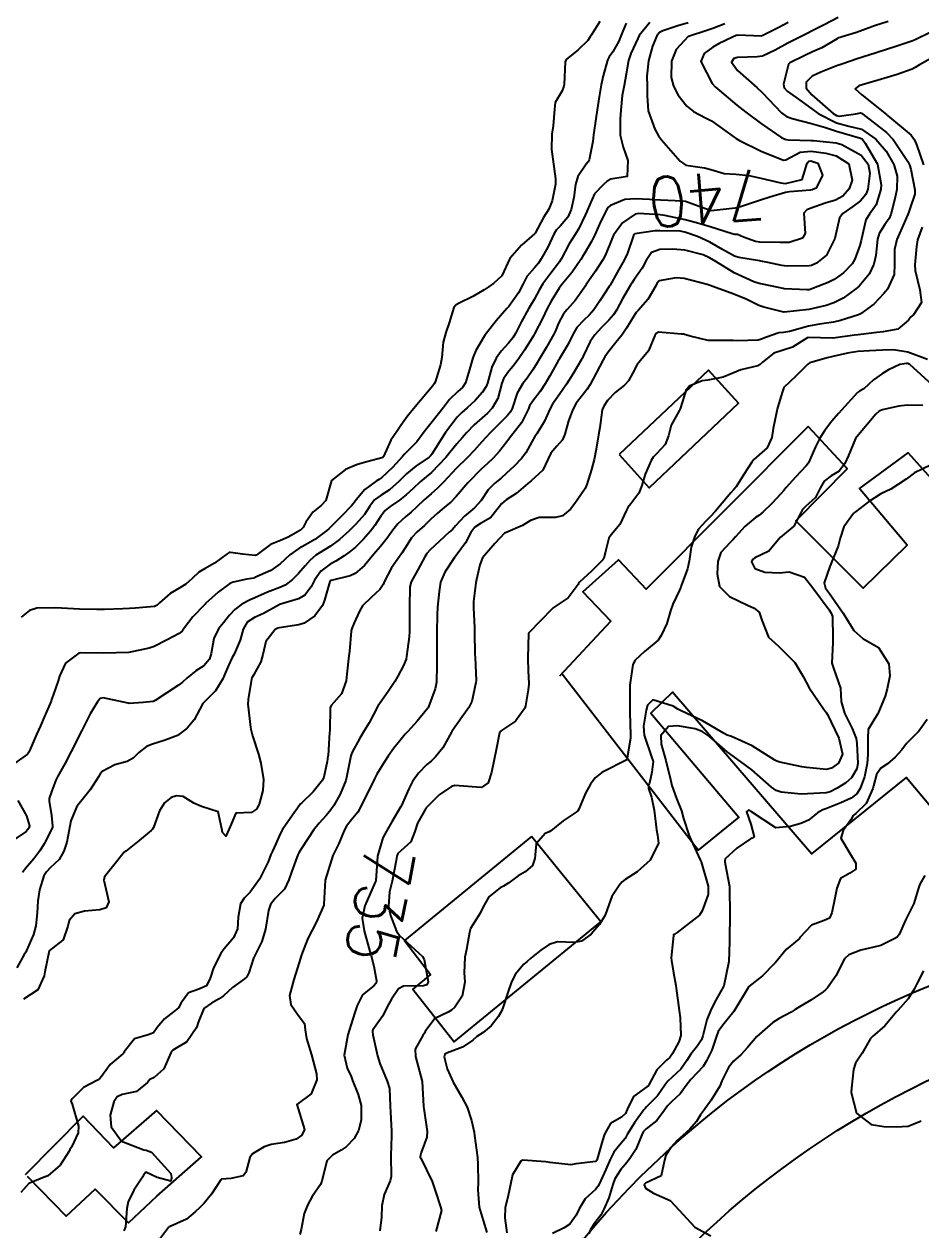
# Model space of a CAD drawing. Header units: metres. Extents: x 286371 to 293043, y 7462578 to 7466404.
# Drawn here: x 291730.6 to 291802.4, y 7462829.7 to 7462926.3 of the extents above; entities that cross this region are included whole.
import ezdxf
from ezdxf.enums import TextEntityAlignment as Align

# ---------------------------------------------------------------- set-up
doc = ezdxf.new("R2010")
doc.units = ezdxf.units.M
doc.header["$MEASUREMENT"] = 0
for name, color, linetype in [('Cotas', 45, 'Continuous'), ('Curvas de Nivel 1m', 11, 'Continuous'), ('Curvas de Nivel 5m', 15, 'Continuous'), ('Edificações', 30, 'Continuous'), ('Vias primárias', 230, 'Continuous')]:
    doc.layers.add(name, color=color, linetype=linetype)
doc.styles.add('Style-STANDARD', font='STANDARD.shx')

msp = doc.modelspace()

# ---------------------------------------------------------------- linework, layer by layer
at = {"layer": 'Curvas de Nivel 1m', "flags": 128}
for points, elevation in [([(291778.795, 7462926.347), (291778.407, 7462925.384), (291778.208, 7462924.916), (291777.724, 7462924.073), (291777.445, 7462923.673), (291777.317, 7462923.4), (291776.962, 7462922.138), (291776.799, 7462921.408), (291776.632, 7462920.448), (291776.48, 7462919.412), (291776.363, 7462918.694), (291776.19, 7462917.416), (291776.137, 7462916.896), (291775.841, 7462915.421), (291775.753, 7462915.261), (291775.589, 7462915.076), (291774.926, 7462914.082), (291774.759, 7462913.437), (291774.6, 7462912.387), (291774.404, 7462911.441), (291774.139, 7462910.831), (291773.514, 7462910.1), (291773.197, 7462909.771), (291773.006, 7462909.462), (291772.523, 7462908.434), (291772.009, 7462907.476), (291771.796, 7462907.153), (291771.463, 7462906.771), (291770.861, 7462906.085), (291770.55, 7462905.498), (291770.173, 7462904.763), (291769.416, 7462903.671), (291769.34, 7462903.591), (291769.259, 7462903.517), (291768.398, 7462902.531), (291767.628, 7462901.541), (291767.526, 7462901.399), (291767.379, 7462901.18), (291766.76, 7462900.157), (291766.514, 7462899.557), (291766.262, 7462898.639), (291765.941, 7462897.565), (291765.699, 7462897.188), (291765.313, 7462896.856), (291764.653, 7462896.235), (291764.177, 7462895.591), (291763.276, 7462894.436), (291762.638, 7462893.624), (291762.05, 7462892.835), (291761.24, 7462892.028), (291761.047, 7462891.837), (291760.891, 7462891.65), (291760.103, 7462890.779), (291759.208, 7462889.953), (291759.049, 7462889.834), (291758.777, 7462889.681), (291757.878, 7462889.01), (291757.181, 7462888.198), (291756.978, 7462887.906), (291756.812, 7462887.71), (291756.011, 7462886.872), (291755.148, 7462886.026), (291755.001, 7462885.882), (291754.84, 7462885.739), (291753.868, 7462885.019), (291753.126, 7462884.576), (291752.609, 7462884.285), (291751.889, 7462883.783), (291751.483, 7462883.414), (291751.103, 7462883.061), (291750.353, 7462882.547), (291749.086, 7462881.961), (291748.981, 7462881.931), (291748.435, 7462881.834), (291747.331, 7462881.6), (291747.079, 7462881.492), (291746.149, 7462880.787), (291745.137, 7462879.883), (291745.099, 7462879.838), (291745.053, 7462879.796), (291744.1, 7462878.836), (291743.424, 7462877.908), (291743.259, 7462877.672), (291743.018, 7462877.5), (291741.992, 7462876.947), (291741.002, 7462876.452), (291740.622, 7462876.327), (291738.994, 7462875.974), (291736.992, 7462875.903), (291735.106, 7462875.93), (291734.992, 7462875.912), (291733.925, 7462875.115), (291733.444, 7462874.067), (291733.338, 7462873.689), (291732.941, 7462872.562), (291732.808, 7462872.205), (291732.759, 7462872.077), (291732.21, 7462870.79), (291731.904, 7462870.089), (291731.597, 7462869.39), (291731.04, 7462868.102), (291730.988, 7462867.986), (291730.87, 7462867.826), (291729.862, 7462867.116)], 742), ([(291791.763, 7462926.416), (291790.959, 7462925.984), (291789.746, 7462925.358), (291789.622, 7462925.33), (291787.746, 7462925.384), (291787.622, 7462925.361), (291787.313, 7462925.241), (291786.256, 7462924.737), (291785.732, 7462924.431), (291785.057, 7462923.941), (291784.785, 7462923.278), (291785.688, 7462921.523), (291785.933, 7462921.261), (291787.663, 7462919.802), (291788.385, 7462919.223), (291789.64, 7462918.29), (291791.258, 7462917.18), (291791.622, 7462917.034), (291791.771, 7462917.023), (291793.621, 7462916.964), (291793.808, 7462916.955), (291795.619, 7462916.773), (291796.078, 7462916.647), (291797.605, 7462915.799), (291798.178, 7462915.076), (291798.302, 7462914.355), (291798.144, 7462913.076), (291797.99, 7462912.645), (291797.55, 7462912.13), (291796.962, 7462911.674), (291796.141, 7462911.105), (291795.876, 7462910.762), (291795.504, 7462909.114), (291794.83, 7462907.778), (291794.043, 7462907.136), (291793.648, 7462906.965), (291793.471, 7462906.928), (291791.732, 7462906.909), (291791.47, 7462906.927), (291791.256, 7462906.964), (291790.149, 7462907.201), (291789.573, 7462907.31), (291789.476, 7462907.329), (291787.829, 7462907.587), (291787.481, 7462907.701), (291786.504, 7462908.244), (291785.497, 7462908.827), (291784.508, 7462909.289), (291783.509, 7462909.627), (291783.124, 7462909.696), (291781.51, 7462909.743), (291781.128, 7462909.722), (291779.506, 7462909.481), (291779.43, 7462909.44), (291779.386, 7462909.366), (291778.908, 7462907.948), (291778.65, 7462907.377), (291778.219, 7462906.627), (291777.508, 7462905.393), (291777.486, 7462905.351), (291777.442, 7462905.282), (291776.7, 7462904.131), (291776.203, 7462903.413), (291775.839, 7462902.987), (291775.401, 7462902.573), (291774.844, 7462901.981), (291774.532, 7462901.437), (291774.159, 7462900.656), (291773.431, 7462899.453), (291773.399, 7462899.409), (291773.352, 7462899.32), (291772.687, 7462898.111), (291772.309, 7462897.47), (291771.912, 7462896.879), (291771.303, 7462896.056), (291771.075, 7462895.71), (291770.973, 7462895.489), (291770.41, 7462894.365), (291769.757, 7462893.507), (291769.534, 7462893.236), (291769.254, 7462892.844), (291768.669, 7462892.097), (291768.159, 7462891.531), (291767.684, 7462891.081), (291767.221, 7462890.661), (291766.131, 7462889.566), (291765.187, 7462888.462), (291764.761, 7462888.011), (291764.266, 7462887.598), (291763.662, 7462887.111), (291763.159, 7462886.634), (291762.644, 7462886.13), (291762.071, 7462885.631), (291761.618, 7462885.156), (291761.125, 7462884.374), (291760.848, 7462883.919), (291760.658, 7462883.651), (291760.019, 7462882.737), (291759.461, 7462881.669), (291759.34, 7462881.41), (291759.071, 7462881.025), (291758.38, 7462880.362), (291757.705, 7462879.695), (291757.446, 7462879.29), (291757.024, 7462878.34), (291756.832, 7462877.893), (291756.787, 7462877.708), (291756.656, 7462876.043), (291756.606, 7462875.71), (291756.434, 7462874.241), (291756.385, 7462873.713), (291756.008, 7462872.648), (291755.18, 7462871.731), (291755.118, 7462871.534), (291755.067, 7462869.732), (291755.06, 7462869.563), (291754.932, 7462867.733), (291754.926, 7462867.671), (291754.857, 7462867.235), (291754.59, 7462865.986), (291754.481, 7462865.74), (291753.755, 7462864.815), (291752.806, 7462863.909), (291752.73, 7462863.841), (291752.675, 7462863.766), (291751.896, 7462862.669), (291751.295, 7462861.787), (291751.114, 7462861.444), (291750.757, 7462860.643), (291750.482, 7462860.065), (291750.368, 7462859.8), (291750.139, 7462859.21), (291749.445, 7462857.82), (291748.698, 7462856.789), (291748.227, 7462856.305), (291747.914, 7462855.846), (291747.751, 7462854.765), (291747.687, 7462853.849), (291747.376, 7462853.121), (291746.63, 7462852.244), (291746.457, 7462852.037), (291746.363, 7462851.868), (291745.774, 7462850.71), (291745.511, 7462849.881), (291745.194, 7462849.276), (291744.581, 7462849.022), (291743.762, 7462848.721), (291743.173, 7462847.915), (291742.956, 7462847.52), (291742.553, 7462847.203), (291741.837, 7462846.643), (291741.267, 7462845.943), (291740.949, 7462845.527), (291740.525, 7462845.349), (291739.444, 7462845.047), (291738.612, 7462843.983), (291738.574, 7462843.912), (291738.502, 7462843.844), (291737.498, 7462842.991), (291736.799, 7462842.01), (291736.65, 7462841.833), (291736.47, 7462841.717), (291735.362, 7462841.13), (291734.447, 7462840.234), (291734.358, 7462840.133), (291734.339, 7462840.046), (291734.44, 7462839.794), (291734.951, 7462838.036), (291734.927, 7462837.516), (291734.389, 7462836.35), (291734.264, 7462836.168), (291734.201, 7462836.047), (291733.499, 7462834.925), (291732.494, 7462834.072), (291732.406, 7462834.021), (291732.353, 7462834.005), (291730.987, 7462833.448), (291730.333, 7462832.729)], 738), ([(291776.689, 7462926.487), (291776.015, 7462925.421), (291775.92, 7462925.252), (291775.745, 7462924.971), (291774.953, 7462924.213), (291773.996, 7462923.45), (291773.907, 7462923.265), (291773.842, 7462921.452), (291773.82, 7462921.315), (291773.676, 7462920.939), (291773.115, 7462920.01), (291773.066, 7462919.463), (291772.954, 7462918.145), (291772.858, 7462917.466), (291772.837, 7462916.235), (291772.919, 7462915.465), (291773.15, 7462913.881), (291773.133, 7462913.461), (291772.879, 7462912.129), (291772.614, 7462911.468), (291772.189, 7462910.809), (291771.505, 7462909.54), (291771.484, 7462909.505), (291771.461, 7462909.485), (291770.417, 7462908.573), (291769.498, 7462907.514), (291769.491, 7462907.497), (291769.473, 7462907.453), (291768.838, 7462906.139), (291768.219, 7462905.533), (291767.752, 7462905.227), (291767.436, 7462905.017), (291766.515, 7462904.471), (291765.42, 7462903.949), (291765.188, 7462903.808), (291765.018, 7462903.58), (291764.624, 7462902.358), (291764.363, 7462901.59), (291764.16, 7462900.804), (291764.032, 7462899.594), (291763.933, 7462899.008), (291763.499, 7462897.602), (291763.438, 7462897.487), (291763.32, 7462897.323), (291761.906, 7462895.632), (291761.283, 7462894.898), (291760.768, 7462894.156), (291760.44, 7462893.657), (291759.958, 7462892.96), (291759.364, 7462891.672), (291759.313, 7462891.593), (291759.232, 7462891.546), (291757.754, 7462891.168), (291757.223, 7462890.992), (291756.323, 7462890.613), (291755.204, 7462889.734), (291754.771, 7462888.15), (291754.386, 7462887.746), (291753.727, 7462887.195), (291753.154, 7462886.403), (291752.947, 7462885.968), (291752.721, 7462885.771), (291751.73, 7462885.19), (291751.131, 7462884.935), (291750.329, 7462884.604), (291749.272, 7462883.822), (291749.183, 7462883.753), (291749.113, 7462883.734), (291748.074, 7462883.84), (291747.116, 7462883.985), (291747.008, 7462883.964), (291746.872, 7462883.858), (291745.849, 7462883.127), (291745.096, 7462882.687), (291744.592, 7462882.391), (291744.056, 7462881.9), (291743.55, 7462881.434), (291743.072, 7462881.138), (291742.289, 7462880.703), (291741.441, 7462879.939), (291741.244, 7462879.749), (291741.05, 7462879.664), (291739.49, 7462879.526), (291739.047, 7462879.489), (291738.518, 7462879.457), (291737.045, 7462879.412), (291736.435, 7462879.406), (291735.045, 7462879.444), (291733.606, 7462879.506), (291733.046, 7462879.547), (291731.611, 7462879.531), (291731.042, 7462879.334), (291730.355, 7462878.794)], 743), ([(291780.689, 7462926.418), (291779.849, 7462925.362), (291779.741, 7462925.141), (291779.169, 7462923.926), (291778.981, 7462923.375), (291778.806, 7462922.269), (291778.655, 7462921.38), (291778.494, 7462920.56), (291778.368, 7462919.384), (291778.318, 7462918.71), (291778.318, 7462917.384), (291778.551, 7462916.439), (291778.933, 7462915.374), (291778.87, 7462914.079), (291777.571, 7462913.879), (291777.271, 7462913.696), (291776.953, 7462913.404), (291776.276, 7462912.691), (291775.716, 7462911.422), (291775.665, 7462911.289), (291775.527, 7462910.984), (291775.018, 7462909.925), (291774.712, 7462909.436), (291774.241, 7462908.695), (291773.611, 7462907.452), (291773.557, 7462907.369), (291773.471, 7462907.26), (291772.678, 7462906.244), (291772.135, 7462905.474), (291771.871, 7462905.044), (291771.425, 7462904.238), (291771.147, 7462903.759), (291770.984, 7462903.491), (291770.421, 7462902.477), (291769.93, 7462901.506), (291769.728, 7462901.16), (291769.372, 7462900.727), (291768.8, 7462900.085), (291768.401, 7462899.529), (291768.054, 7462898.823), (291767.689, 7462897.539), (291767.596, 7462897.264), (291767.313, 7462896.823), (291766.713, 7462896.143), (291766.082, 7462895.563), (291765.659, 7462895.198), (291765.283, 7462894.809), (291764.331, 7462893.593), (291763.238, 7462891.86), (291763.141, 7462891.71), (291763.036, 7462891.617), (291761.966, 7462890.89), (291761.213, 7462890.265), (291760.9, 7462889.957), (291760.6, 7462889.654), (291759.859, 7462889), (291759.188, 7462888.572), (291758.663, 7462888.201), (291758.277, 7462887.688), (291757.845, 7462887.014), (291757.152, 7462886.238), (291756.884, 7462885.973), (291756.627, 7462885.712), (291755.854, 7462885.003), (291755.125, 7462884.493), (291754.662, 7462884.201), (291753.957, 7462883.752), (291753.496, 7462883.371), (291753.101, 7462882.895), (291752.582, 7462882.282), (291752.068, 7462881.78), (291751.509, 7462881.357), (291751.075, 7462881.172), (291750.075, 7462880.803), (291749.062, 7462880.356), (291748.702, 7462880.187), (291748.039, 7462879.84), (291747.473, 7462879.423), (291747.04, 7462878.946), (291746.556, 7462878.337), (291746.164, 7462877.867), (291745.802, 7462877.083), (291745.588, 7462875.876), (291745.439, 7462875.424), (291744.979, 7462874.905), (291744.356, 7462874.511), (291743.64, 7462873.904), (291743.28, 7462873.587), (291742.953, 7462873.346), (291741.106, 7462872.121), (291740.935, 7462872.04), (291740.146, 7462871.966), (291739.017, 7462871.898), (291738.933, 7462871.904), (291738.568, 7462871.99), (291736.939, 7462872.329), (291736.683, 7462872.273), (291736.476, 7462872.021), (291735.898, 7462871.051), (291735.386, 7462870.037), (291735.227, 7462869.71), (291734.889, 7462869.059), (291734.545, 7462868.384), (291734.378, 7462868.052), (291733.857, 7462867.056), (291733.312, 7462866.067), (291733.154, 7462865.745), (291732.816, 7462864.891), (291732.613, 7462864.272), (291732.605, 7462864.077), (291732.787, 7462862.93), (291732.888, 7462862.073), (291732.873, 7462861.972), (291732.769, 7462861.736), (291732.198, 7462860.637), (291731.853, 7462860.088), (291731.371, 7462859.458), (291730.723, 7462858.677), (291730.467, 7462858.359)], 741), ([(291786.706, 7462926.304), (291785.754, 7462925.942), (291785.252, 7462925.771), (291783.781, 7462925.294), (291783.758, 7462925.28), (291782.793, 7462924.243), (291782.42, 7462923.314), (291782.393, 7462922.019), (291782.582, 7462921.316), (291782.955, 7462920.591), (291783.66, 7462919.713), (291784.192, 7462919.286), (291785.162, 7462918.789), (291785.643, 7462918.543), (291787.454, 7462917.237), (291787.622, 7462917.117), (291787.877, 7462916.973), (291789.608, 7462916.119), (291791.392, 7462915.383), (291791.598, 7462915.424), (291792.735, 7462916.03), (291793.609, 7462916.109), (291794.791, 7462915.942), (291795.604, 7462915.747), (291796.626, 7462915.099), (291796.894, 7462913.775), (291796.667, 7462913.098), (291796.154, 7462912.507), (291795.55, 7462912.197), (291794.74, 7462911.933), (291793.54, 7462911.525), (291793.267, 7462911.42), (291793.038, 7462911.152), (291793.138, 7462909.522), (291792.909, 7462909.153), (291791.862, 7462908.805), (291791.498, 7462908.787), (291791.123, 7462908.806), (291789.498, 7462908.828), (291789.164, 7462908.876), (291788.192, 7462909.231), (291787.705, 7462909.439), (291787.507, 7462909.449), (291787.277, 7462909.479), (291785.516, 7462910.054), (291784.437, 7462910.374), (291783.524, 7462910.616), (291781.898, 7462910.96), (291781.529, 7462911.005), (291779.785, 7462911.106), (291779.53, 7462911.062), (291778.515, 7462910.383), (291777.796, 7462909.39), (291777.703, 7462909.189), (291777.493, 7462908.66), (291777.116, 7462907.763), (291776.923, 7462907.403), (291776.357, 7462906.514), (291775.601, 7462905.422), (291775.537, 7462905.329), (291775.44, 7462905.176), (291774.717, 7462904.143), (291774.09, 7462903.444), (291773.783, 7462903.074), (291773.397, 7462902.328), (291773.135, 7462901.712), (291773.01, 7462901.46), (291772.412, 7462900.425), (291771.853, 7462899.477), (291771.668, 7462899.161), (291771.341, 7462898.611), (291770.887, 7462897.935), (291770.535, 7462897.496), (291770.07, 7462896.746), (291769.675, 7462895.509), (291769.553, 7462895.248), (291769.285, 7462894.931), (291768.572, 7462894.228), (291767.884, 7462893.535), (291767.589, 7462893.21), (291767.253, 7462892.823), (291766.643, 7462892.153), (291766.069, 7462891.562), (291765.221, 7462890.721), (291764.168, 7462889.6), (291763.69, 7462889.113), (291763.19, 7462888.678), (291762.623, 7462888.182), (291762.032, 7462887.632), (291761.595, 7462887.211), (291761.162, 7462886.846), (291760.528, 7462886.279), (291760.042, 7462885.661), (291759.672, 7462885.13), (291759.126, 7462884.45), (291758.761, 7462884.038), (291758.465, 7462883.684), (291757.849, 7462882.947), (291757.093, 7462882.29), (291756.697, 7462882.103), (291755.179, 7462881.733), (291755.111, 7462881.707), (291755.083, 7462881.644), (291754.655, 7462880.146), (291754.482, 7462879.743), (291753.881, 7462878.908), (291753.025, 7462878.308), (291752.609, 7462878.184), (291751.026, 7462877.935), (291750.915, 7462877.907), (291750.707, 7462877.799), (291749.958, 7462876.857), (291749.716, 7462875.814), (291749.567, 7462875.231), (291748.961, 7462874.147), (291748.843, 7462873.94), (291748.808, 7462873.827), (291748.545, 7462872.215), (291748.514, 7462871.831), (291748.725, 7462869.999), (291748.755, 7462869.827), (291748.886, 7462869.307), (291749.354, 7462867.817), (291749.552, 7462867.116), (291749.76, 7462865.811), (291749.708, 7462864.924), (291749.432, 7462863.815), (291749.201, 7462863.415), (291748.794, 7462863.159), (291747.541, 7462863.095), (291747.01, 7462861.851), (291746.765, 7462861.265), (291746.472, 7462861.562), (291746.432, 7462861.861), (291746.139, 7462863.212), (291744.8, 7462863.651), (291744.198, 7462863.904), (291743.334, 7462864.436), (291742.812, 7462864.483), (291742.385, 7462864.356), (291741.84, 7462863.939), (291741.451, 7462863.288), (291740.955, 7462861.952), (291740.89, 7462861.835), (291740.771, 7462861.72), (291739.809, 7462860.918), (291738.745, 7462860.072), (291738.689, 7462860.041), (291738.61, 7462859.986), (291737.789, 7462858.937), (291737.027, 7462858.01), (291736.992, 7462857.728), (291737.396, 7462856.004), (291737.163, 7462855.521), (291736.674, 7462855.359), (291735.445, 7462855.26), (291734.669, 7462855.045), (291734.207, 7462854.505), (291734.101, 7462854.053), (291733.723, 7462852.973), (291732.625, 7462852.109), (291732.611, 7462852.088), (291732.274, 7462850.404), (291732.203, 7462850.08), (291731.711, 7462848.953), (291730.566, 7462848.204)], 739), ([(291795.769, 7462926.802), (291794.656, 7462926.235), (291793.753, 7462925.764), (291793.343, 7462925.558), (291792.552, 7462925.162), (291792.015, 7462924.895), (291791.738, 7462924.753), (291790.72, 7462924.199), (291789.722, 7462923.729), (291789.28, 7462923.651), (291787.72, 7462923.622), (291787.43, 7462923.527), (291787.246, 7462923.241), (291787.704, 7462922.573), (291789.255, 7462921.211), (291789.678, 7462920.811), (291791.235, 7462919.181), (291791.65, 7462918.892), (291792.086, 7462918.729), (291793.642, 7462918.323), (291794.756, 7462918.009), (291795.633, 7462917.71), (291797.561, 7462917.149), (291797.625, 7462917.129), (291797.686, 7462917.084), (291797.949, 7462916.75), (291798.932, 7462915.064), (291799.223, 7462913.406), (291799.185, 7462913.06), (291798.809, 7462911.802), (291798.291, 7462911.073), (291797.999, 7462910.606), (291797.638, 7462909.082), (291797.616, 7462908.969), (291797.496, 7462908.552), (291797.099, 7462907.471), (291796.888, 7462907.093), (291796.203, 7462906.363), (291795.455, 7462905.826), (291794.978, 7462905.595), (291793.803, 7462905.139), (291793.543, 7462905.043), (291793.442, 7462905.019), (291793.305, 7462905.01), (291791.443, 7462905.091), (291791.368, 7462905.101), (291790.995, 7462905.183), (291789.707, 7462905.468), (291789.449, 7462905.521), (291789.024, 7462905.647), (291787.461, 7462906.369), (291785.988, 7462907.267), (291785.479, 7462907.573), (291784.956, 7462907.808), (291783.487, 7462908.185), (291782.54, 7462908.267), (291781.487, 7462908.227), (291780.842, 7462907.985), (291780.403, 7462907.351), (291780.083, 7462906.737), (291779.451, 7462905.822), (291779.268, 7462905.545), (291779.157, 7462905.369), (291778.518, 7462904.287), (291778.023, 7462903.385), (291777.788, 7462903.009), (291777.402, 7462902.573), (291776.817, 7462901.979), (291776.291, 7462901.411), (291775.922, 7462900.87), (291775.358, 7462899.699), (291775.272, 7462899.509), (291775.228, 7462899.426), (291774.528, 7462898.245), (291774.028, 7462897.444), (291773.739, 7462897.027), (291773.309, 7462896.423), (291772.909, 7462895.851), (291772.694, 7462895.463), (291772.258, 7462894.491), (291771.643, 7462893.479), (291771.492, 7462893.25), (291771.254, 7462892.833), (291770.767, 7462891.966), (291770.413, 7462891.497), (291769.837, 7462890.894), (291769.216, 7462890.319), (291768.791, 7462889.94), (291768.291, 7462889.528), (291767.751, 7462888.981), (291767.183, 7462888.136), (291766.656, 7462887.555), (291765.855, 7462886.879), (291765.152, 7462886.1), (291764.908, 7462885.828), (291764.637, 7462885.592), (291763.848, 7462884.885), (291763.123, 7462884.201), (291762.846, 7462883.891), (291762.672, 7462883.621), (291762.129, 7462882.593), (291761.587, 7462881.637), (291761.478, 7462881.229), (291761.447, 7462879.638), (291761.445, 7462879.231), (291761.458, 7462877.638), (291761.435, 7462877.211), (291761.227, 7462875.641), (291761.179, 7462875.443), (291760.973, 7462874.932), (291760.528, 7462874.083), (291760.274, 7462873.655), (291759.752, 7462872.852), (291758.924, 7462871.674), (291758.24, 7462870.349), (291757.827, 7462869.69), (291757.47, 7462869.111), (291756.868, 7462867.978), (291756.787, 7462867.784), (291756.765, 7462867.706), (291756.452, 7462866.098), (291756.353, 7462865.712), (291755.907, 7462864.629), (291755.408, 7462863.725), (291755.164, 7462863.363), (291754.792, 7462862.921), (291754.216, 7462862.31), (291753.782, 7462861.749), (291753.381, 7462861.139), (291752.75, 7462860.186), (291752.592, 7462859.921), (291752.521, 7462859.768), (291752.034, 7462858.466), (291751.809, 7462857.778), (291751.46, 7462857.026), (291750.691, 7462856.272), (291750.331, 7462855.801), (291750.178, 7462855.306), (291749.922, 7462853.815), (291749.632, 7462852.827), (291749.119, 7462851.827), (291748.965, 7462851.483), (291748.601, 7462850.31), (291748.422, 7462850.012), (291748.24, 7462849.84), (291747.297, 7462849.141), (291746.573, 7462848.489), (291746.209, 7462848.23), (291745.598, 7462847.879), (291744.994, 7462847.452), (291744.541, 7462846.344), (291744.426, 7462846.006), (291744.39, 7462845.897), (291743.627, 7462844.798), (291742.507, 7462844.115), (291742.409, 7462844.023), (291742.342, 7462843.927), (291741.786, 7462842.634), (291741.02, 7462841.946), (291740.656, 7462841.767), (291740.468, 7462841.547), (291739.606, 7462840.818), (291738.453, 7462840.571), (291738.056, 7462840.384), (291737.779, 7462839.994), (291737.505, 7462838.921), (291737.565, 7462837.997), (291738.391, 7462836.852), (291740.188, 7462836.148), (291740.377, 7462836.125), (291740.811, 7462835.948), (291742.349, 7462834.264), (291742.402, 7462833.924), (291742.4, 7462833.867), (291742.34, 7462833.65), (291741.249, 7462833.941), (291740.35, 7462834.357), (291740.173, 7462834.13), (291740.073, 7462833.959), (291739.379, 7462832.918), (291738.93, 7462831.975), (291738.833, 7462831.45), (291738.721, 7462829.978), (291738.591, 7462829.668)], 737), ([(291799.766, 7462926.498), (291798.683, 7462926.147), (291797.755, 7462925.802), (291797.24, 7462925.604), (291795.744, 7462925.144), (291795.724, 7462925.136), (291795.689, 7462925.115), (291794.477, 7462924.389), (291793.728, 7462924.057), (291793.096, 7462923.781), (291791.894, 7462923.172), (291791.807, 7462923.079), (291791.708, 7462922.75), (291791.4, 7462921.467), (291791.458, 7462921.178), (291791.68, 7462920.918), (291792.424, 7462920.412), (291793.659, 7462919.496), (291794.175, 7462919.137), (291795.643, 7462918.367), (291796.633, 7462918.105), (291797.636, 7462917.878), (291798.8, 7462917.067), (291799.61, 7462916.104), (291800.236, 7462915.045), (291800.507, 7462914.113), (291800.476, 7462913.041), (291800.305, 7462912.291), (291799.983, 7462911.048), (291799.852, 7462910.727), (291799.522, 7462910.227), (291799.057, 7462909.515), (291798.926, 7462909.063), (291798.783, 7462907.766), (291798.637, 7462907.067), (291798.266, 7462906.268), (291797.447, 7462905.309), (291797.328, 7462905.204), (291797.191, 7462905.088), (291796.184, 7462904.352), (291795.427, 7462903.964), (291794.804, 7462903.743), (291793.418, 7462903.426), (291791.454, 7462903.223), (291791.415, 7462903.228), (291789.826, 7462903.612), (291789.422, 7462903.759), (291788.409, 7462904.251), (291787.435, 7462904.665), (291785.75, 7462905.27), (291785.446, 7462905.385), (291785.281, 7462905.443), (291783.453, 7462905.919), (291782.798, 7462905.97), (291781.45, 7462905.724), (291781.26, 7462905.524), (291781.164, 7462905.339), (291780.532, 7462904.243), (291779.764, 7462903.359), (291779.59, 7462903.183), (291779.407, 7462902.898), (291778.833, 7462901.932), (291778.443, 7462901.379), (291777.981, 7462900.779), (291777.363, 7462900.022), (291777.102, 7462899.654), (291776.967, 7462899.4), (291776.411, 7462898.335), (291775.909, 7462897.416), (291775.685, 7462897.052), (291775.311, 7462896.572), (291774.81, 7462895.923), (291774.528, 7462895.436), (291774.195, 7462894.526), (291773.896, 7462893.445), (291773.709, 7462892.996), (291773.25, 7462892.496), (291772.766, 7462891.936), (291772.546, 7462891.465), (291772.129, 7462890.562), (291771.208, 7462889.721), (291771.076, 7462889.616), (291770.943, 7462889.488), (291769.992, 7462888.698), (291769.184, 7462888.193), (291768.815, 7462887.885), (291768.567, 7462887.524), (291767.938, 7462886.753), (291767.149, 7462886.3), (291766.696, 7462886.008), (291766.378, 7462885.566), (291765.95, 7462884.75), (291765.105, 7462883.635), (291765.079, 7462883.61), (291765.059, 7462883.585), (291764.284, 7462882.403), (291763.946, 7462881.601), (291763.824, 7462880.842), (291763.706, 7462879.605), (291763.663, 7462878.977), (291763.649, 7462877.605), (291763.646, 7462876.964), (291763.642, 7462875.605), (291763.649, 7462874.929), (291763.615, 7462873.605), (291763.501, 7462873.051), (291762.985, 7462871.614), (291762.964, 7462871.573), (291762.923, 7462871.515), (291762.074, 7462870.46), (291761.321, 7462869.638), (291761.113, 7462869.419), (291760.887, 7462869.166), (291760.207, 7462868.321), (291759.735, 7462867.661), (291759.393, 7462867.13), (291758.842, 7462866.23), (291758.657, 7462865.857), (291758.576, 7462865.678), (291757.989, 7462864.514), (291757.594, 7462863.693), (291757.312, 7462863.181), (291756.787, 7462862.55), (291756.417, 7462862.073), (291756.23, 7462861.713), (291755.791, 7462860.687), (291755.324, 7462859.726), (291754.714, 7462857.734), (291754.607, 7462855.814), (291754.59, 7462855.736), (291754.016, 7462854.392), (291753.673, 7462853.749), (291753.322, 7462853.076), (291752.813, 7462851.762), (291752.615, 7462851.143), (291752.184, 7462849.781), (291751.843, 7462848.518), (291751.945, 7462847.784), (291752.551, 7462846.935), (291753.039, 7462846.262), (291753.116, 7462845.766), (291753.223, 7462845.061), (291753.62, 7462843.758), (291754.003, 7462842.22), (291754.026, 7462841.751), (291753.577, 7462840.627), (291752.434, 7462839.774), (291753.041, 7462837.765), (291752.849, 7462837.316), (291752.392, 7462836.989), (291751.449, 7462836.728), (291750.386, 7462836.573), (291749.808, 7462836.388), (291748.883, 7462835.827), (291748.668, 7462835.532), (291748.351, 7462834.32), (291748.127, 7462834.058), (291747.144, 7462833.852), (291746.408, 7462833.798), (291746.342, 7462833.734), (291745.594, 7462832.607), (291745.021, 7462831.884), (291744.666, 7462831.532), (291744.303, 7462831.174), (291743.607, 7462830.592), (291742.286, 7462830.021), (291742.221, 7462829.99), (291742.16, 7462829.926), (291741.349, 7462828.857)], 736), ([(291803.202, 7462923.523), (291802.298, 7462923.016), (291801.934, 7462922.797), (291801.709, 7462922.684), (291800.489, 7462922.256), (291799.698, 7462922), (291798.977, 7462921.783), (291797.689, 7462921.413), (291797.438, 7462921.338), (291797.124, 7462921.093), (291797.677, 7462920.625), (291799.639, 7462919.055), (291799.654, 7462919.039), (291799.73, 7462918.976), (291801.629, 7462917.384), (291801.887, 7462917.021), (291802.078, 7462916.557), (291802.611, 7462915.009)], 734), ([(291802.506, 7462910.023), (291802.132, 7462909.015), (291802.041, 7462908.471), (291801.904, 7462907.018), (291801.931, 7462906.551), (291802.318, 7462905.011), (291802.448, 7462903.98), (291801.802, 7462903.018), (291801.581, 7462902.842), (291801.397, 7462902.583), (291800.554, 7462901.869), (291799.383, 7462901.633), (291798.867, 7462901.58), (291797.381, 7462901.411), (291797.095, 7462901.374), (291795.375, 7462901.139), (291795.349, 7462901.141), (291793.385, 7462901.18), (291793.259, 7462901.147), (291792.128, 7462900.413), (291791.364, 7462900.188), (291790.617, 7462899.937), (291789.707, 7462899.209), (291789.535, 7462899.027), (291789.348, 7462898.929), (291787.987, 7462898.589), (291787.336, 7462898.321), (291786.575, 7462898.009), (291785.332, 7462897.782), (291784.897, 7462897.714), (291783.852, 7462897.297), (291783.596, 7462897.023), (291783.306, 7462896.068), (291783.128, 7462895.475), (291783.042, 7462895.308), (291782.413, 7462894.176), (291782.202, 7462893.32), (291781.936, 7462892.632), (291781.232, 7462891.879), (291780.956, 7462891.612), (291780.794, 7462891.341), (291780.318, 7462890.237), (291780.059, 7462889.351), (291779.821, 7462888.718), (291779.172, 7462887.875), (291778.948, 7462887.587), (291778.837, 7462887.369), (291778.303, 7462886.221), (291777.594, 7462885.388), (291777.409, 7462885.111), (291777.113, 7462883.96), (291777.002, 7462883.499), (291776.94, 7462883.397), (291776.023, 7462882.477), (291775.077, 7462881.597), (291774.998, 7462881.503), (291774.96, 7462881.426), (291774.156, 7462880.34), (291773.046, 7462879.594), (291772.961, 7462879.54), (291772.885, 7462879.457), (291771.015, 7462877.538), (291770.989, 7462877.495), (291770.935, 7462875.545), (291770.937, 7462875.495), (291770.969, 7462874.494), (291771.011, 7462873.494), (291771.011, 7462873.436), (291770.947, 7462872.992), (291770.732, 7462871.693), (291770.677, 7462871.498), (291769.951, 7462870.467), (291768.898, 7462869.767), (291768.76, 7462869.662), (291768.67, 7462869.528), (291768.359, 7462868.044), (291768.268, 7462867.533), (291768.029, 7462866.354), (291767.742, 7462865.541), (291767.228, 7462865.149), (291766.828, 7462865.184), (291765.098, 7462865.313), (291764.829, 7462865.243), (291763.838, 7462864.58), (291762.88, 7462863.613), (291762.844, 7462863.573), (291762.803, 7462863.519), (291762.095, 7462862.314), (291761.872, 7462861.628), (291761.572, 7462860.822), (291760.751, 7462860.087), (291760.521, 7462859.875), (291760.433, 7462859.649), (291760.39, 7462859.301), (291760.066, 7462857.654), (291759.857, 7462856.813), (291759.778, 7462855.658), (291759.94, 7462854.922), (291760.404, 7462853.648), (291760.649, 7462853.321), (291762.485, 7462851.617), (291762.62, 7462851.391), (291762.949, 7462849.609), (291762.839, 7462849.352), (291762.579, 7462849.283), (291760.971, 7462849.254), (291760.582, 7462849.042), (291760.003, 7462848.215), (291759.708, 7462847.657), (291759.326, 7462846.886), (291758.525, 7462845.744), (291758.497, 7462845.703), (291758.487, 7462845.675), (291758.482, 7462845.634), (291758.519, 7462845.356), (291758.898, 7462843.668), (291759.094, 7462843.056), (291759.68, 7462841.656), (291759.845, 7462841.046), (291759.919, 7462839.655), (291759.925, 7462839.153), (291760.011, 7462837.652), (291760.006, 7462837.26), (291759.975, 7462835.66), (291759.992, 7462834.017), (291759.914, 7462833.661), (291759.432, 7462832.564), (291759.246, 7462831.67), (291759.204, 7462830.767), (291759.094, 7462829.672)], 734), ([(291802.929, 7462899.422), (291801.359, 7462900.014), (291800.192, 7462900.211), (291799.361, 7462900.187), (291798.295, 7462900.135), (291797.359, 7462900.077), (291796.513, 7462899.941), (291795.352, 7462899.675), (291794.901, 7462899.574), (291793.517, 7462899.151), (291793.343, 7462899.06), (291792.391, 7462898.106), (291791.437, 7462897.183), (291791.39, 7462897.106), (291791.309, 7462896.876), (291790.927, 7462895.552), (291790.825, 7462895.191), (291790.564, 7462893.896), (291790.465, 7462893.196), (291790.092, 7462892.351), (291789.23, 7462891.614), (291789.013, 7462891.432), (291788.857, 7462891.22), (291788.228, 7462890.21), (291787.605, 7462889.238), (291787.418, 7462889.013), (291787.187, 7462888.761), (291786.494, 7462887.935), (291785.939, 7462887.263), (291785.565, 7462886.861), (291785.152, 7462886.459), (291784.594, 7462885.831), (291784.287, 7462885.287), (291784.008, 7462884.404), (291783.841, 7462883.293), (291783.714, 7462882.676), (291783.209, 7462881.302), (291783.174, 7462881.201), (291783.069, 7462880.953), (291782.526, 7462879.838), (291782.361, 7462879.315), (291782.051, 7462878.297), (291781.593, 7462877.326), (291781.371, 7462876.966), (291781.004, 7462876.657), (291780.28, 7462876.06), (291779.518, 7462875.356), (291779.338, 7462874.999), (291779.107, 7462873.362), (291779.102, 7462873.212), (291779.092, 7462871.362), (291779.092, 7462871.192), (291779.15, 7462869.361), (291779.152, 7462869.099), (291778.864, 7462867.364), (291776.848, 7462866.355), (291776.328, 7462865.926), (291775.96, 7462865.418), (291775.55, 7462864.696), (291775.004, 7462863.431), (291774.934, 7462863.301), (291774.8, 7462863.187), (291773.757, 7462862.483), (291772.777, 7462861.678), (291772.642, 7462861.6), (291772.315, 7462861.471), (291771.598, 7462860.646), (291771.478, 7462859.483), (291771.308, 7462858.913), (291770.728, 7462858.412), (291770.15, 7462858.076), (291769.399, 7462857.514), (291768.977, 7462857.254), (291768.708, 7462857.114), (291767.819, 7462856.416), (291767.336, 7462855.545), (291767.126, 7462855.099), (291766.666, 7462854.373), (291766.348, 7462853.869), (291766.257, 7462853.56), (291766.01, 7462852.18), (291765.899, 7462851.565), (291765.846, 7462850.319), (291765.877, 7462849.565), (291765.671, 7462848.464), (291765.081, 7462847.577), (291764.806, 7462847.325), (291764.548, 7462847.173), (291763.473, 7462846.668), (291762.709, 7462845.612), (291762.644, 7462845.491), (291762.519, 7462845.304), (291761.91, 7462844.216), (291761.944, 7462843.623), (291762.464, 7462841.614), (291762.575, 7462839.612), (291762.592, 7462839.452), (291762.87, 7462837.607), (291762.835, 7462837.17), (291762.379, 7462835.923), (291762.314, 7462835.616), (291762.319, 7462835.562), (291762.372, 7462835.473), (291763.276, 7462833.6), (291763.545, 7462832.813), (291763.939, 7462831.592), (291764.009, 7462831.29), (291763.571, 7462829.599)], 733), ([(291803.32, 7462897.376), (291801.499, 7462899.022), (291801.345, 7462899.105), (291801.251, 7462899.121), (291800.714, 7462899.034), (291799.796, 7462898.589), (291799.333, 7462898.297), (291798.596, 7462897.795), (291797.817, 7462897.077), (291797.489, 7462896.904), (291797.31, 7462896.786), (291795.809, 7462895.114), (291795.274, 7462894.487), (291794.677, 7462893.719), (291794.311, 7462893.139), (291793.957, 7462892.43), (291793.404, 7462891.152), (291793.332, 7462891.043), (291793.221, 7462890.922), (291792.359, 7462890.015), (291791.604, 7462889.178), (291791.423, 7462888.949), (291791.186, 7462888.664), (291790.469, 7462887.901), (291789.737, 7462887.206), (291789.42, 7462886.951), (291789.157, 7462886.767), (291788.31, 7462886.063), (291787.568, 7462885.238), (291787.366, 7462885.005), (291787.127, 7462884.78), (291786.383, 7462883.988), (291786.132, 7462883.259), (291786.093, 7462882.256), (291786.282, 7462881.256), (291787.062, 7462880.46), (291788.513, 7462879.762), (291789.049, 7462879.52), (291789.458, 7462879.208), (291789.67, 7462878.569), (291790.185, 7462877.197), (291791.003, 7462876.477), (291792.308, 7462875.165), (291792.968, 7462874.056), (291793.452, 7462873.147), (291794.605, 7462871.453), (291794.843, 7462871.126), (291794.922, 7462871), (291795.835, 7462869.11), (291796.134, 7462867.841), (291795.811, 7462867.11), (291795.247, 7462866.719), (291794.846, 7462866.597), (291793.252, 7462866.752), (291792.857, 7462866.824), (291791.106, 7462867.181), (291790.865, 7462867.255), (291790.714, 7462867.339), (291788.883, 7462868.502), (291787.231, 7462869.239), (291786.896, 7462869.355), (291786.661, 7462869.484), (291784.913, 7462870.51), (291783.207, 7462871.3), (291782.926, 7462871.44), (291782.562, 7462871.677), (291780.937, 7462872.185), (291780.508, 7462871.763), (291780.394, 7462871.342), (291780.181, 7462870.069), (291780.241, 7462869.344), (291780.867, 7462867.54), (291780.946, 7462867.333), (291780.963, 7462867.233), (291780.85, 7462866.39), (291780.657, 7462865.517), (291780.598, 7462865.338), (291780.582, 7462865.091), (291780.82, 7462864.384), (291781.036, 7462863.331), (291781.219, 7462861.774), (291781.312, 7462861.334), (291781.386, 7462860.707), (291780.734, 7462859.344), (291779.688, 7462858.397), (291778.712, 7462857.791), (291778.477, 7462857.61), (291778.292, 7462857.381), (291777.658, 7462856.422), (291777.273, 7462855.395), (291777.131, 7462854.933), (291776.656, 7462854.182), (291776.305, 7462853.754), (291775.997, 7462853.414), (291775.216, 7462852.846), (291774.634, 7462852.76), (291773.295, 7462852.794), (291772.631, 7462852.595), (291771.971, 7462852.127), (291771.172, 7462851.486), (291770.869, 7462851.232), (291770.607, 7462851.001), (291769.925, 7462850.174), (291769.606, 7462849.509), (291769.338, 7462848.748), (291768.935, 7462847.519), (291768.82, 7462847.251), (291768.543, 7462846.788), (291767.986, 7462846.079), (291767.364, 7462845.542), (291766.858, 7462845.211), (291766.515, 7462844.939), (291765.699, 7462844.373), (291764.499, 7462843.924), (291764.289, 7462843.796), (291764.235, 7462843.588), (291764.48, 7462842.64), (291764.959, 7462841.577), (291765.643, 7462840.37), (291766.063, 7462839.56), (291766.418, 7462838.507), (291766.62, 7462837.551), (291766.656, 7462837.295), (291766.887, 7462835.547), (291766.935, 7462834.976), (291766.948, 7462833.545), (291766.927, 7462832.954), (291767.026, 7462831.544), (291767.356, 7462830.481), (291767.649, 7462829.534)], 732), ([(291802.561, 7462895.739), (291801.295, 7462895.777), (291800.633, 7462895.696), (291799.289, 7462895.39), (291799.05, 7462895.295), (291798.78, 7462895.062), (291797.256, 7462893.238), (291797.171, 7462893.096), (291796.606, 7462891.731), (291796.318, 7462891.108), (291795.843, 7462890.487), (291795.209, 7462890.113), (291794.659, 7462889.675), (291794.329, 7462889.137), (291793.951, 7462888.374), (291793.172, 7462887.658), (291792.913, 7462887.413), (291792.782, 7462887.16), (291792.234, 7462886.081), (291791.134, 7462885.184), (291790.235, 7462884.079), (291789.109, 7462883.545), (291788.918, 7462883.406), (291788.841, 7462883.218), (291789.096, 7462882.696), (291789.9, 7462882.395), (291791.091, 7462882.339), (291791.846, 7462882.419), (291793.087, 7462882.012), (291793.739, 7462881.144), (291795.048, 7462879.377), (291795.223, 7462879.122), (291795.316, 7462878.844), (291795.344, 7462877.119), (291795.358, 7462876.77), (291795.275, 7462875.12), (291795.389, 7462874.707), (291795.95, 7462873.11), (291796.007, 7462872.039), (291796.284, 7462871.104), (291796.906, 7462869.891), (291797.217, 7462869.09), (291797.274, 7462868.701), (291797.351, 7462867.087), (291797.281, 7462866.655), (291796.837, 7462865.941), (291796.386, 7462865.546), (291795.687, 7462865.111), (291795.125, 7462864.815), (291794.818, 7462864.742), (291793.313, 7462864.651), (291792.816, 7462864.632), (291791.201, 7462864.796), (291790.82, 7462864.922), (291790.434, 7462865.19), (291788.854, 7462866.568), (291787.961, 7462867.228), (291786.876, 7462868.02), (291785.439, 7462869.266), (291784.9, 7462869.639), (291784.334, 7462869.852), (291782.906, 7462870.101), (291782.179, 7462870.042), (291781.569, 7462869.324), (291781.591, 7462868.617), (291781.98, 7462867.318), (291782.353, 7462865.801), (291782.45, 7462865.31), (291782.819, 7462864.287), (291783.227, 7462863.298), (291783.402, 7462862.685), (291783.833, 7462861.288), (291784.736, 7462859.376), (291784.782, 7462859.274), (291784.81, 7462859.197), (291785.36, 7462857.265), (291785.372, 7462856.587), (291784.887, 7462855.271), (291784.669, 7462854.944), (291782.875, 7462853.538), (291782.645, 7462853.401), (291782.595, 7462853.365), (291782.583, 7462853.315), (291782.413, 7462851.522), (291782.419, 7462851.317), (291782.599, 7462850.326), (291782.772, 7462849.312), (291782.809, 7462849.083), (291783.058, 7462847.307), (291783.126, 7462846.725), (291783.182, 7462845.305), (291783.025, 7462844.798), (291782.502, 7462843.852), (291782.287, 7462843.528), (291782.032, 7462843.321), (291781.25, 7462842.565), (291780.605, 7462841.342), (291780.554, 7462841.252), (291780.462, 7462841.18), (291779.386, 7462840.425), (291778.893, 7462839.368), (291778.744, 7462839.055), (291778.425, 7462838.761), (291777.546, 7462838.259), (291777.064, 7462837.395), (291776.896, 7462836.898), (291776.493, 7462835.403), (291776.46, 7462835.315), (291776.371, 7462835.222), (291774.775, 7462835.021), (291774.367, 7462834.949), (291772.685, 7462835.144), (291772.37, 7462835.199), (291770.54, 7462835.323), (291770.37, 7462835.239), (291769.714, 7462834.143), (291769.557, 7462833.506), (291769.345, 7462832.493), (291769.117, 7462831.512), (291769.099, 7462830.716), (291769.236, 7462829.51)], 731), ([(291802.908, 7462870.616), (291802.245, 7462869.663), (291801.586, 7462869.024), (291801.236, 7462868.671), (291800.871, 7462868.185), (291800.33, 7462867.575), (291799.722, 7462867.051), (291799.189, 7462866.72), (291798.841, 7462866.21), (291798.592, 7462865.304), (291798.537, 7462865.069), (291798.011, 7462863.872), (291797.192, 7462863.088), (291796.979, 7462862.904), (291796.786, 7462862.574), (291796.171, 7462861.706), (291795.989, 7462861.106), (291796.745, 7462859.846), (291797.181, 7462859.088), (291797.186, 7462858.629), (291796.722, 7462858.308), (291795.95, 7462857.872), (291795.68, 7462857.11), (291795.513, 7462856.291), (291795.277, 7462855.115), (291795.081, 7462854.705), (291794.665, 7462854.512), (291793.652, 7462854.147), (291792.718, 7462853.153), (291792.691, 7462853.106), (291792.642, 7462853.043), (291791.621, 7462852.178), (291790.774, 7462851.182), (291790.694, 7462851.102), (291790.612, 7462851.019), (291789.721, 7462850.074), (291788.635, 7462849.214), (291788.607, 7462849.191), (291788.583, 7462849.166), (291787.432, 7462847.237), (291786.537, 7462846.139), (291786.156, 7462845.633), (291786.024, 7462845.262), (291785.652, 7462844.122), (291785.242, 7462843.273), (291784.956, 7462842.808), (291784.479, 7462842.314), (291783.976, 7462841.787), (291783.614, 7462841.297), (291783.134, 7462840.624), (291782.444, 7462840), (291782.099, 7462839.66), (291781.864, 7462839.323), (291781.257, 7462838.496), (291780.411, 7462837.826), (291780.167, 7462837.588), (291780.049, 7462837.35), (291779.568, 7462836.175), (291779.048, 7462835.364), (291778.738, 7462834.999), (291778.362, 7462834.57), (291777.895, 7462833.838), (291777.734, 7462833.384), (291777.416, 7462832.3), (291777.018, 7462831.394), (291776.779, 7462830.925), (291776.298, 7462830.302), (291775.936, 7462829.763), (291775.811, 7462829.412)], 729), ([(291730.094, 7462864.115), (291730.786, 7462862.895), (291731.021, 7462862.101), (291730.978, 7462861.894), (291730.767, 7462861.648), (291729.852, 7462861.024)], 742), ([(291802.721, 7462858.109), (291802.312, 7462857.408), (291802.181, 7462857.012), (291801.841, 7462855.863), (291801.407, 7462855.023), (291801.153, 7462854.541), (291800.649, 7462853.397), (291800.5, 7462853.183), (291800.255, 7462853.04), (291799.179, 7462852.513), (291798.634, 7462852.379), (291797.581, 7462852.128), (291796.624, 7462851.749), (291796.281, 7462851.438), (291796.105, 7462851.102), (291795.602, 7462850.106), (291794.913, 7462849.12), (291794.756, 7462848.947), (291794.579, 7462848.796), (291793.586, 7462848.122), (291792.559, 7462847.508), (291792.341, 7462847.374), (291792, 7462847.163), (291791.057, 7462846.666), (291790.542, 7462846.349), (291789.254, 7462845.21), (291788.511, 7462844.339), (291787.973, 7462843.761), (291787.402, 7462843.241), (291786.992, 7462842.742), (291786.47, 7462841.672), (291786.355, 7462841.367), (291786.303, 7462841.257), (291785.594, 7462840.12), (291784.987, 7462839.276), (291784.757, 7462838.952), (291784.421, 7462838.427), (291783.902, 7462837.801), (291783.349, 7462837.3), (291782.846, 7462836.859), (291782.39, 7462836.346), (291781.984, 7462835.717), (291781.868, 7462835.322), (291781.607, 7462834.074), (291780.346, 7462833.471), (291780.279, 7462833.411), (291780.251, 7462833.346), (291780.34, 7462833.067), (291780.989, 7462832.68), (291782.326, 7462832.08), (291783.042, 7462831.304), (291784.294, 7462829.963), (291785.584, 7462829.265)], 728), ([(291802.606, 7462850.489), (291802.101, 7462849.502), (291801.858, 7462849.015), (291801.368, 7462848.226), (291800.558, 7462847.301), (291800.42, 7462847.173), (291800.299, 7462847.038), (291799.512, 7462846.077), (291798.526, 7462845.22), (291798.439, 7462845.153), (291798.375, 7462845.067), (291797.683, 7462843.9), (291797.159, 7462843.084), (291796.996, 7462842.578), (291796.845, 7462841.089), (291796.811, 7462840.737), (291797.25, 7462839.082), (291798.421, 7462838.169), (291799.434, 7462838.028), (291800.413, 7462837.992), (291801.381, 7462838.053), (291802.423, 7462838.458)], 727)]:
    msp.add_lwpolyline(points, dxfattribs=dict(at, elevation=elevation))
at = {"layer": 'Curvas de Nivel 5m', "flags": 128}
for points, elevation in [([(291783.76, 7462926.378), (291782.93, 7462926.134), (291781.751, 7462925.757), (291781.472, 7462925.606), (291781.255, 7462925.334), (291780.906, 7462924.516), (291780.585, 7462923.347), (291780.464, 7462922.117), (291780.476, 7462921.353), (291780.485, 7462920.539), (291780.567, 7462919.351), (291781.096, 7462917.878), (291781.387, 7462917.338), (291781.619, 7462917.015), (291783.135, 7462915.311), (291783.589, 7462915.001), (291785.086, 7462914.774), (291785.585, 7462914.651), (291786.649, 7462914.322), (291787.58, 7462914.267), (291788.628, 7462914.169), (291789.575, 7462913.95), (291791.18, 7462913.57), (291791.569, 7462913.509), (291792.881, 7462913.848), (291793.298, 7462915.149), (291793.433, 7462915.31), (291793.597, 7462915.322), (291794.152, 7462915.136), (291794.51, 7462914.2), (291794.003, 7462913.138), (291793.687, 7462913.018), (291793.562, 7462912.999), (291791.866, 7462912.864), (291791.558, 7462912.802), (291790.309, 7462912.437), (291789.549, 7462912.193), (291787.955, 7462911.651), (291787.539, 7462911.553), (291785.602, 7462911.34), (291785.535, 7462911.339), (291785.438, 7462911.373), (291783.546, 7462912.069), (291782.738, 7462912.125), (291781.547, 7462912.192), (291780.657, 7462912.238), (291779.548, 7462912.286), (291778.684, 7462912.24), (291777.54, 7462911.77), (291777.341, 7462911.594), (291777.223, 7462911.399), (291776.673, 7462910.251), (291776.283, 7462909.413), (291776.026, 7462908.886), (291775.482, 7462907.964), (291775.28, 7462907.625), (291775.167, 7462907.429), (291774.488, 7462906.409), (291773.675, 7462905.451), (291773.567, 7462905.328), (291773.44, 7462905.152), (291772.788, 7462904.1), (291772.457, 7462903.469), (291772.122, 7462902.755), (291771.476, 7462901.483), (291771.442, 7462901.425), (291771.382, 7462901.322), (291770.674, 7462900.186), (291770.214, 7462899.502), (291769.848, 7462899.005), (291769.337, 7462898.388), (291768.977, 7462897.872), (291768.858, 7462897.521), (291768.521, 7462896.311), (291768.07, 7462895.533), (291767.694, 7462895.132), (291767.282, 7462894.762), (291766.631, 7462894.197), (291766.019, 7462893.563), (291765.66, 7462893.166), (291765.251, 7462892.683), (291764.366, 7462891.592), (291763.216, 7462890.394), (291762.793, 7462890.038), (291762.313, 7462889.628), (291761.74, 7462889.092), (291761.188, 7462888.589), (291760.667, 7462888.167), (291759.921, 7462887.663), (291759.509, 7462887.329), (291759.162, 7462886.873), (291758.686, 7462886.147), (291758.339, 7462885.687), (291757.781, 7462885.048), (291757.125, 7462884.408), (291756.738, 7462884.092), (291756.23, 7462883.718), (291755.56, 7462883.275), (291755.104, 7462883.044), (291754.348, 7462882.493), (291753.859, 7462881.753), (291753.596, 7462881.237), (291753.066, 7462880.572), (291752.57, 7462880.263), (291751.054, 7462879.808), (291751.028, 7462879.795), (291749.777, 7462879.079), (291749.038, 7462878.758), (291748.462, 7462878.404), (291748.133, 7462877.838), (291747.897, 7462876.955), (291747.409, 7462875.848), (291747.262, 7462875.577), (291746.976, 7462874.938), (291746.647, 7462874.173), (291746.507, 7462873.861), (291745.927, 7462872.887), (291744.924, 7462871.884), (291744.21, 7462870.589), (291743.657, 7462869.903), (291742.885, 7462869.323), (291741.906, 7462868.96), (291740.874, 7462868.637), (291740.397, 7462868.438), (291739.781, 7462867.971), (291739.321, 7462867.514), (291738.853, 7462867.249), (291737.866, 7462866.982), (291736.84, 7462866.438), (291736.662, 7462866.192), (291736.568, 7462866.018), (291735.88, 7462864.967), (291735.139, 7462864.039), (291734.982, 7462863.861), (291734.797, 7462863.585), (291734.341, 7462862.491), (291734.262, 7462862.052), (291734.023, 7462860.787), (291733.775, 7462860.059), (291733.396, 7462859.403), (291732.724, 7462858.755), (291732.385, 7462858.413), (291732.184, 7462858.082), (291731.828, 7462856.956), (291731.69, 7462856.089), (291731.638, 7462855.122), (291731.546, 7462854.091), (291731.347, 7462853.39), (291730.791, 7462852.102), (291730.737, 7462851.988), (291730.619, 7462851.776), (291730.007, 7462850.709)], 740), ([(291803.135, 7462925.622), (291801.94, 7462925.022), (291801.802, 7462924.965), (291801.743, 7462924.938), (291800.322, 7462924.459), (291799.732, 7462924.266), (291798.816, 7462923.98), (291797.723, 7462923.648), (291797.302, 7462923.509), (291796.143, 7462923.108), (291795.826, 7462923), (291795.712, 7462922.958), (291794.391, 7462922.447), (291793.699, 7462922.109), (291793.201, 7462921.642), (291793.215, 7462921.151), (291793.676, 7462920.613), (291795.371, 7462919.119), (291795.652, 7462918.953), (291795.856, 7462918.906), (291797.188, 7462919.091), (291797.568, 7462919.173), (291797.655, 7462919.151), (291797.754, 7462919.083), (291799.632, 7462917.608), (291800.18, 7462917.046), (291801.347, 7462915.279), (291801.475, 7462915.026), (291801.589, 7462914.679), (291801.916, 7462913.019), (291801.911, 7462912.667), (291801.542, 7462911.563), (291801.395, 7462911.167), (291801.348, 7462911.027), (291800.788, 7462909.762), (291800.473, 7462909.04), (291800.289, 7462908.245), (291800.293, 7462907.042), (291800.269, 7462906.231), (291799.733, 7462905.05), (291799.593, 7462904.9), (291799.437, 7462904.72), (291798.64, 7462903.846), (291797.574, 7462903.082), (291797.465, 7462903.032), (291797.413, 7462903.012), (291795.964, 7462902.545), (291795.4, 7462902.412), (291794.271, 7462902.257), (291793.398, 7462902.102), (291791.877, 7462901.661), (291791.39, 7462901.581), (291791.017, 7462901.563), (291790.033, 7462901.205), (291789.563, 7462901.029), (291789.381, 7462900.988), (291787.684, 7462900.935), (291787.379, 7462900.938), (291785.702, 7462900.947), (291785.379, 7462900.958), (291783.928, 7462901.296), (291783.386, 7462901.447), (291783.224, 7462901.47), (291781.388, 7462901.617), (291781.207, 7462901.517), (291781.098, 7462901.339), (291780.577, 7462900.135), (291779.96, 7462899.355), (291779.683, 7462899.025), (291779.339, 7462898.351), (291778.986, 7462897.713), (291778.665, 7462897.374), (291777.909, 7462896.792), (291777.305, 7462896.156), (291777.006, 7462895.692), (291776.894, 7462895.4), (291776.699, 7462893.977), (291776.6, 7462893.404), (291776.403, 7462892.245), (291776.244, 7462891.409), (291776.022, 7462890.609), (291775.666, 7462889.417), (291775.512, 7462889.097), (291775.182, 7462888.588), (291774.704, 7462887.901), (291774.344, 7462887.437), (291773.694, 7462886.909), (291773.154, 7462886.787), (291771.84, 7462886.788), (291771.15, 7462886.541), (291770.51, 7462886.131), (291769.135, 7462885.558), (291769.106, 7462885.544), (291769.072, 7462885.516), (291768.275, 7462884.685), (291767.312, 7462883.55), (291767.096, 7462882.99), (291766.819, 7462881.818), (291766.761, 7462881.559), (291766.571, 7462880.042), (291766.575, 7462879.561), (291766.648, 7462877.931), (291766.657, 7462877.56), (291766.7, 7462875.848), (291766.712, 7462875.559), (291766.789, 7462873.724), (291766.779, 7462873.557), (291766.436, 7462872.057), (291766.213, 7462871.565), (291765.675, 7462870.811), (291764.896, 7462869.727), (291764.84, 7462869.641), (291764.806, 7462869.586), (291764.132, 7462868.339), (291763.547, 7462867.604), (291763.19, 7462867.279), (291762.855, 7462867.001), (291762.164, 7462866.305), (291761.707, 7462865.631), (291761.4, 7462865.061), (291760.805, 7462863.709), (291760.781, 7462863.668), (291760.767, 7462863.645), (291760.035, 7462862.406), (291759.61, 7462861.662), (291759.314, 7462861.118), (291758.882, 7462859.672), (291758.759, 7462857.718), (291758.752, 7462857.674), (291758.713, 7462857.582), (291757.88, 7462855.686), (291757.667, 7462854.688), (291757.821, 7462853.687), (291758.287, 7462852.021), (291758.377, 7462851.678), (291758.612, 7462850.853), (291758.824, 7462849.671), (291758.777, 7462849.485), (291758.588, 7462849.282), (291757.704, 7462848.561), (291757.279, 7462847.694), (291757.092, 7462847.157), (291756.621, 7462845.703), (291756.519, 7462845.349), (291756.239, 7462843.718), (291756.479, 7462842.699), (291756.774, 7462842.013), (291756.895, 7462841.706), (291757.339, 7462840.588), (291757.593, 7462839.697), (291757.592, 7462838.521), (291757.366, 7462837.7), (291757.033, 7462837.066), (291756.384, 7462836.385), (291755.988, 7462836.112), (291755.291, 7462835.731), (291754.844, 7462835.26), (291754.463, 7462833.743), (291754.448, 7462833.637), (291754.338, 7462833.365), (291753.67, 7462832.409), (291753.314, 7462831.759), (291753.02, 7462831.047), (291752.792, 7462829.767), (291752.682, 7462829.364)], 735), ([(291803.224, 7462890.994), (291801.877, 7462890.352), (291801.206, 7462889.85), (291799.978, 7462889.049), (291799.188, 7462888.666), (291798.215, 7462888.043), (291797.166, 7462887.237), (291797.091, 7462887.17), (291797.013, 7462887.097), (291796.228, 7462886.029), (291795.948, 7462885.112), (291795.767, 7462884.473), (291795.211, 7462883.123), (291795.183, 7462883.043), (291795.1, 7462882.843), (291794.656, 7462881.555), (291794.771, 7462881.129), (291795.068, 7462880.704), (291796.182, 7462879.107), (291797.024, 7462877.736), (291797.737, 7462877.084), (291799.004, 7462876.374), (291799.844, 7462875.052), (291799.915, 7462874.105), (291799.707, 7462873.053), (291799.537, 7462872.461), (291798.959, 7462871.064), (291798.944, 7462871.044), (291798.923, 7462871.027), (291798.167, 7462869.807), (291798.15, 7462869.076), (291798.14, 7462867.804), (291798.088, 7462867.076), (291797.894, 7462866.023), (291797.523, 7462865.084), (291797.262, 7462864.643), (291796.812, 7462864.299), (291795.988, 7462863.925), (291794.799, 7462863.459), (291794.552, 7462863.374), (291794.125, 7462863.134), (291793.391, 7462862.539), (291792.781, 7462862.264), (291791.92, 7462862.024), (291790.775, 7462861.93), (291788.846, 7462863.214), (291788.795, 7462863.259), (291788.632, 7462863.383), (291788.434, 7462863.22), (291788.779, 7462862.214), (291789.052, 7462861.21), (291788.881, 7462861.094), (291788.761, 7462861.038), (291787.669, 7462860.312), (291786.737, 7462859.443), (291786.701, 7462859.279), (291786.703, 7462859.245), (291786.731, 7462859.039), (291787.08, 7462857.239), (291787.087, 7462856.85), (291787.098, 7462855.238), (291787.111, 7462854.794), (291787.065, 7462853.238), (291787.069, 7462852.807), (291787.032, 7462851.238), (291786.621, 7462849.29), (291786.605, 7462849.254), (291786.583, 7462849.216), (291785.885, 7462847.944), (291785.556, 7462847.269), (291785.255, 7462846.562), (291784.946, 7462845.278), (291784.843, 7462844.956), (291784.512, 7462844.486), (291783.984, 7462843.81), (291783.67, 7462843.297), (291783.181, 7462842.606), (291782.474, 7462841.956), (291782.135, 7462841.653), (291781.902, 7462841.323), (291781.3, 7462840.483), (291780.438, 7462839.593), (291780.313, 7462839.469), (291780.222, 7462839.348), (291779.473, 7462838.304), (291778.894, 7462837.367), (291778.715, 7462837.054), (291778.394, 7462836.676), (291777.806, 7462835.96), (291777.534, 7462835.387), (291777.18, 7462834.574), (291776.631, 7462833.4), (291776.538, 7462833.205), (291776.337, 7462832.962), (291775.525, 7462832.217), (291775.05, 7462831.423), (291774.81, 7462830.924), (291774.296, 7462830.208), (291773.835, 7462829.897), (291772.906, 7462829.455)], 730)]:
    msp.add_lwpolyline(points, dxfattribs=dict(at, elevation=elevation))
at = {"layer": 'Edificações'}
for points in [[(291778.232, 7462891.82), (291780.64, 7462889.164), (291787.804, 7462895.922), (291785.396, 7462898.578)], [(291771.223, 7462861.236), (291761.068, 7462852.896), (291763.132, 7462850.181), (291761.723, 7462848.999), (291765.02, 7462844.806), (291776.785, 7462854.413)]]:
    msp.add_lwpolyline(points, close=True, dxfattribs=at)
for points in [[(291773.488, 7462874.097), (291777.566, 7462878.477), (291775.325, 7462880.826), (291778.19, 7462883.395), (291780.394, 7462881.046), (291793.376, 7462894.07), (291796.44, 7462890.756), (291796.505, 7462890.666), (291792.397, 7462886.508), (291797.773, 7462881.107), (291801.294, 7462884.559), (291797.528, 7462889.022)], [(291797.443, 7462889.072), (291801.387, 7462891.942), (291803.649, 7462889.418), (291808.476, 7462892.756), (291818.388, 7462881.259), (291810.294, 7462873.876), (291813.271, 7462870.688), (291804.434, 7462862.132), (291801.221, 7462865.955), (291793.634, 7462859.844), (291782.517, 7462872.789), (291780.765, 7462871.121), (291787.824, 7462862.781), (291784.561, 7462860.134), (291773.671, 7462874.226)], [(291730.837, 7462834.047), (291733.959, 7462830.837), (291736.301, 7462832.997), (291738.972, 7462830.298), (291741.224, 7462832.427), (291744.796, 7462835.577), (291741.189, 7462839.299), (291737.772, 7462836.321), (291735.332, 7462838.851), (291730.695, 7462834.137)]]:
    msp.add_lwpolyline(points, dxfattribs=at)
at = {"layer": 'Vias primárias'}
msp.add_lwpolyline([(291634.129, 7462914.124, -0.027787), (291646.69, 7462900.704), (291657.412, 7462884.714), (291663.075, 7462875.501), (291673.9, 7462858.039, -0.030824), (291691.561, 7462825.188, 0.014474), (291704.238, 7462799.641), (291714.799, 7462778.041, 0.495246), (291724.788, 7462776.054, 0.027767), (291748.78, 7462797.613), (291773.828, 7462827.048, -0.152865), (291808.019, 7462851.067, -0.046016), (291832.157, 7462858.548, -0.136921), (291854.97, 7462859.735, -0.049016), (291877.853, 7462852.311), (291939.755, 7462819.929), (291979.716, 7462801.328)], format="xyb", dxfattribs=at)
at = {"layer": 'Vias primárias', "elevation": 732.731}
msp.add_lwpolyline([(291743.754, 7462781.113, 0.013958), (291760.173, 7462798.941), (291777.751, 7462821.44, -0.154071), (291812.87, 7462845.561, -0.038761), (291843.71, 7462852.537, -0.155329), (291867.372, 7462849.069), (291893.844, 7462838.018), (291995.944, 7462784.736), (292017.446, 7462774.963, -0.753588), (292017.88, 7462756.081, 0.077792), (291994, 7462740.392, 0.027633), (291986.657, 7462733.82, -0.121597), (291976.337, 7462727.559, -0.148727), (291965.504, 7462728.195, -0.001586), (291956.357, 7462731.292)], format="xyb", dxfattribs=at)

# ---------------------------------------------------------------- texts
at = {"layer": 'Cotas', "style": 'Style-STANDARD'}
for s, rotation, p in [('740', 184.61014, (291785.228, 7462912.328, 740)), ('735', 259.04116, (291759.069, 7462855.81, 735))]:
    msp.add_text(s, height=4, rotation=rotation, dxfattribs=at).set_placement(p, align=Align.MIDDLE_CENTER)

doc.saveas('drawing.dxf')
